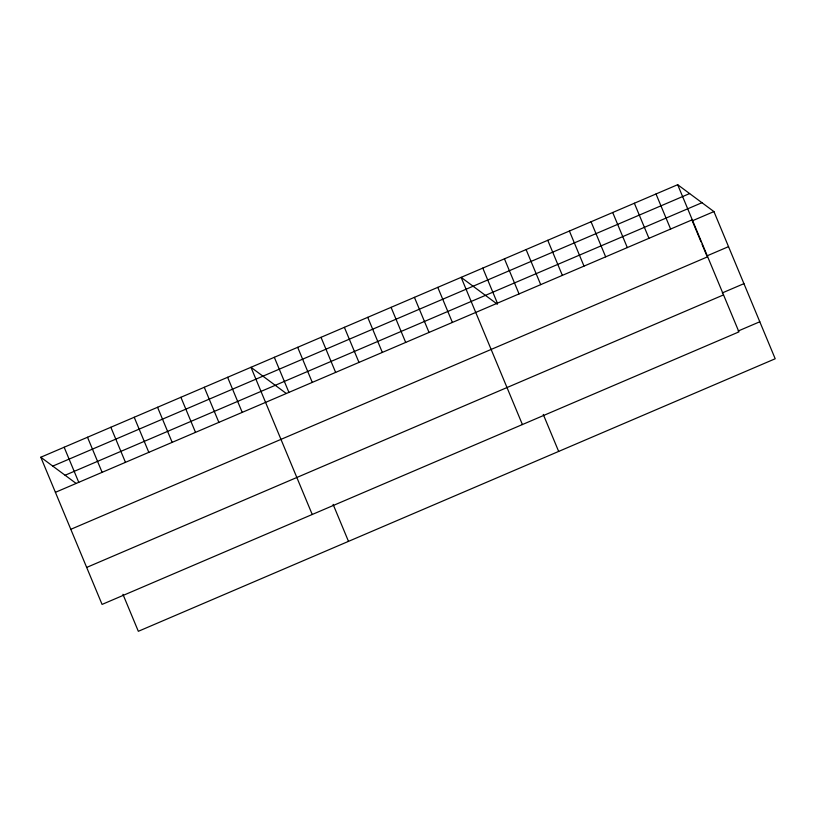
<?xml version="1.0" encoding="UTF-8"?>
<svg xmlns="http://www.w3.org/2000/svg" width="816" height="816" viewBox="0 0 816 816"><rect width="100%" height="100%" fill="white"/><g stroke="black" fill="none" stroke-linecap="round" stroke-linejoin="round"><path stroke-width="1.22" d="M677.668 184.702L738.939 331.888L102.071 604.421L40.8 457.235L677.668 184.702L713.929 211.579L775.2 358.765L138.332 631.298L122.93 594.303M52.765 466.109L689.632 193.565M65.096 475.249L701.964 202.705M55.406 492.323L692.274 219.779M713.929 211.579L692.274 220.84L701.036 241.893M728.535 246.656L706.88 255.928L702.015 244.229M70.798 529.319L707.676 256.775M722.282 292.924L743.937 283.652M86.669 567.426L723.537 294.892M738.143 331.031L759.798 321.769M497.393 304.235L461.132 277.358L522.403 424.555M286.232 393.434L250.971 367.302L312.232 514.488M40.8 457.235L76.061 483.378M656.013 193.963L670.619 229.051M634.358 203.235L648.965 238.313M612.704 212.497L627.31 247.585M591.059 221.768L605.656 256.846M569.405 231.03L584.001 266.108M547.75 240.292L562.357 275.38M526.096 249.563L540.702 284.641M504.441 258.825L519.047 293.913M482.786 268.097L497.393 303.175M543.262 414.436L558.664 451.421M437.784 287.354L452.39 322.442M414.426 297.35L429.032 332.428M391.078 307.336L405.685 342.424M367.73 317.332L382.327 352.42M344.372 327.328L358.979 362.406M321.025 337.324L335.631 372.402M297.667 347.31L312.273 382.398M274.319 357.306L288.925 392.394M333.101 504.37L348.493 541.365M227.613 377.288L242.219 412.376M204.265 387.284L218.872 422.372M180.907 397.28L195.514 432.358M157.559 407.276L172.166 442.354M134.212 417.262L148.808 452.35M110.854 427.258L125.46 462.346M87.506 437.254L102.112 472.331M64.148 447.239L78.754 482.327"/></g></svg>
